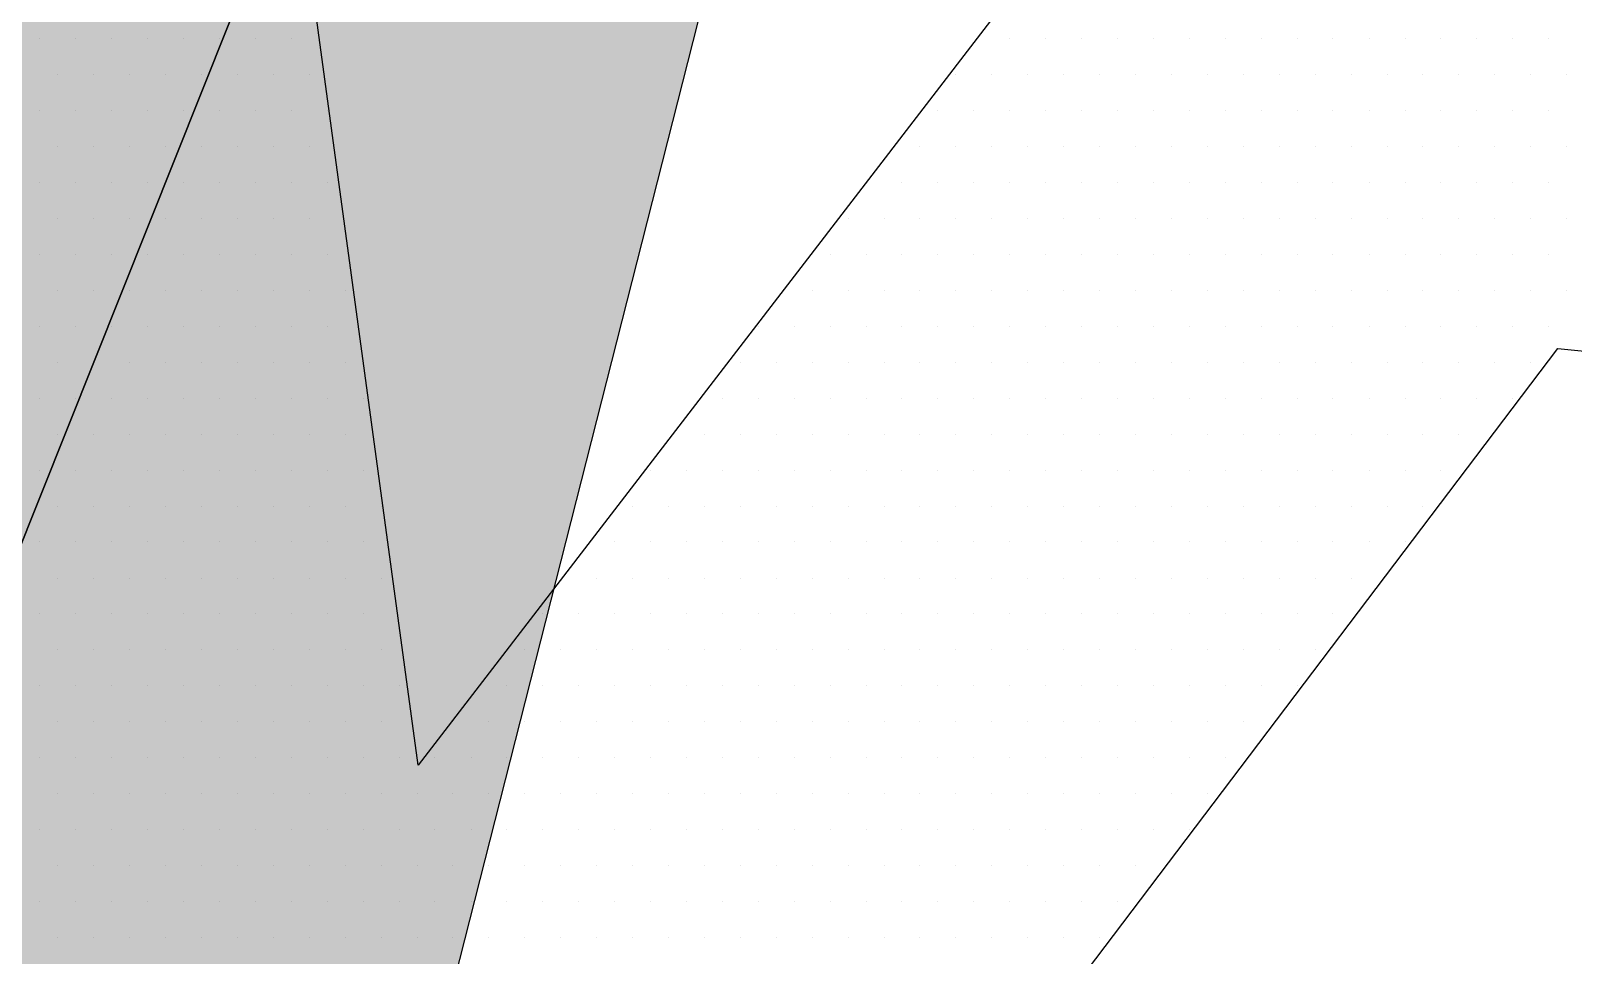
# Paper-space layout 'TOP_A1_00200_01-01-2017_MODELE' of a CAD drawing. Header units: millimetres. Extents: x -52 to 293, y -3 to 294.
# Drawn here: x 208.986 to 211.349, y 134.442 to 135.858 of the extents above; entities that cross this region are included whole.
import ezdxf

# ---------------------------------------------------------------- set-up
doc = ezdxf.new("R2010")
doc.units = ezdxf.units.MM
doc.header["$LTSCALE"] = 2
doc.linetypes.add('CACHEX2', pattern=[0.75, 0.5, -0.25])
for name, color, linetype in [('CALQUE_7', 4, 'Continuous'), ('CARTOUCHE', 7, 'Continuous'), ('rosace', 7, 'Continuous')]:
    doc.layers.add(name, color=color, linetype=linetype)

# ---------------------------------------------------------------- blocks, each defined once
blk = doc.blocks.new('A$C715108E3')
at = {"layer": 'CALQUE_7', "color": 131}
for p, q in [((-5.4335, -4.0654), (-5.4335, -4.0654)), ((-5.3417, -4.0654), (-5.3417, -4.0654)), ((-5.2498, -4.0654), (-5.2498, -4.0654)), ((-5.1584, -4.0654), (-5.1584, -4.0654)), ((-5.0665, -4.0654), (-5.0665, -4.0654)), ((-4.9745, -4.0654), (-4.9745, -4.0654)), ((-4.8829, -4.0654), (-4.8829, -4.0654)), ((-4.7912, -4.0654), (-4.7912, -4.0654)), ((-3.0425, -4.0654), (-3.0425, -4.0654)), ((-2.9566, -4.0654), (-2.9566, -4.0654)), ((-2.8646, -4.0654), (-2.8646, -4.0654)), ((-2.7733, -4.0654), (-2.7733, -4.0654)), ((-2.6815, -4.0654), (-2.6815, -4.0654)), ((-2.5895, -4.0654), (-2.5895, -4.0654)), ((-2.4975, -4.0654), (-2.4975, -4.0654)), ((-2.4062, -4.0654), (-2.4062, -4.0654)), ((-2.3142, -4.0654), (-2.3142, -4.0654)), ((-2.2223, -4.0654), (-2.2223, -4.0654)), ((-2.1313, -4.0654), (-2.1313, -4.0654)), ((-2.0391, -4.0654), (-2.0391, -4.0654)), ((-1.9472, -4.0654), (-1.9472, -4.0654)), ((-1.8558, -4.0654), (-1.8558, -4.0654)), ((-1.7639, -4.0654), (-1.7639, -4.0654)), ((-1.6721, -4.0654), (-1.6721, -4.0654)), ((-1.5806, -4.0654), (-1.5806, -4.0654)), ((-5.3874, -4.1578), (-5.3874, -4.1578)), ((-5.2959, -4.1578), (-5.2959, -4.1578)), ((-5.2041, -4.1578), (-5.2041, -4.1578)), ((-5.1121, -4.1578), (-5.1121, -4.1578)), ((-5.0208, -4.1578), (-5.0208, -4.1578)), ((-4.929, -4.1578), (-4.929, -4.1578)), ((-4.8369, -4.1578), (-4.8369, -4.1578)), ((-4.7453, -4.1578), (-4.7453, -4.1578)), ((-3.1126, -4.1578), (-3.1126, -4.1578)), ((-3.0942, -4.1578), (-3.0942, -4.1578)), ((-3.0024, -4.1578), (-3.0024, -4.1578)), ((-2.9109, -4.1578), (-2.9109, -4.1578)), ((-2.8191, -4.1578), (-2.8191, -4.1578)), ((-2.727, -4.1578), (-2.727, -4.1578)), ((-2.6358, -4.1578), (-2.6358, -4.1578)), ((-2.5438, -4.1578), (-2.5438, -4.1578)), ((-2.4517, -4.1578), (-2.4517, -4.1578)), ((-2.3599, -4.1578), (-2.3599, -4.1578)), ((-2.2684, -4.1578), (-2.2684, -4.1578)), ((-2.1766, -4.1578), (-2.1766, -4.1578)), ((-2.0848, -4.1578), (-2.0848, -4.1578)), ((-1.9933, -4.1578), (-1.9933, -4.1578)), ((-1.9015, -4.1578), (-1.9015, -4.1578)), ((-1.8097, -4.1578), (-1.8097, -4.1578)), ((-1.7182, -4.1578), (-1.7182, -4.1578)), ((-1.6264, -4.1578), (-1.6264, -4.1578)), ((-1.5345, -4.1578), (-1.5345, -4.1578)), ((-5.4335, -4.2494), (-5.4335, -4.2494)), ((-5.3417, -4.2494), (-5.3417, -4.2494)), ((-5.2498, -4.2494), (-5.2498, -4.2494)), ((-5.1584, -4.2494), (-5.1584, -4.2494)), ((-5.0665, -4.2494), (-5.0665, -4.2494)), ((-4.9745, -4.2494), (-4.9745, -4.2494)), ((-4.8829, -4.2494), (-4.8829, -4.2494)), ((-4.7912, -4.2494), (-4.7912, -4.2494)), ((-4.6992, -4.2494), (-4.6992, -4.2494)), ((-3.1832, -4.2494), (-3.1832, -4.2494)), ((-3.1399, -4.2494), (-3.1399, -4.2494)), ((-3.0485, -4.2494), (-3.0485, -4.2494)), ((-2.9566, -4.2494), (-2.9566, -4.2494)), ((-2.8646, -4.2494), (-2.8646, -4.2494)), ((-2.7733, -4.2494), (-2.7733, -4.2494)), ((-2.6815, -4.2494), (-2.6815, -4.2494)), ((-2.5895, -4.2494), (-2.5895, -4.2494)), ((-2.4975, -4.2494), (-2.4975, -4.2494)), ((-2.4062, -4.2494), (-2.4062, -4.2494)), ((-2.3142, -4.2494), (-2.3142, -4.2494)), ((-2.2223, -4.2494), (-2.2223, -4.2494)), ((-2.1313, -4.2494), (-2.1313, -4.2494)), ((-2.0391, -4.2494), (-2.0391, -4.2494)), ((-1.9472, -4.2494), (-1.9472, -4.2494)), ((-1.8558, -4.2494), (-1.8558, -4.2494)), ((-1.7639, -4.2494), (-1.7639, -4.2494)), ((-1.6721, -4.2494), (-1.6721, -4.2494)), ((-1.5806, -4.2494), (-1.5806, -4.2494)), ((-5.3874, -4.3407), (-5.3874, -4.3407)), ((-5.2959, -4.3407), (-5.2959, -4.3407)), ((-5.2041, -4.3407), (-5.2041, -4.3407)), ((-5.1121, -4.3407), (-5.1121, -4.3407)), ((-5.0208, -4.3407), (-5.0208, -4.3407)), ((-4.929, -4.3407), (-4.929, -4.3407)), ((-4.8369, -4.3407), (-4.8369, -4.3407)), ((-4.7453, -4.3407), (-4.7453, -4.3407)), ((-3.2541, -4.3407), (-3.2541, -4.3407)), ((-3.186, -4.3407), (-3.186, -4.3407)), ((-3.0942, -4.3407), (-3.0942, -4.3407)), ((-3.0024, -4.3407), (-3.0024, -4.3407)), ((-2.9109, -4.3407), (-2.9109, -4.3407)), ((-2.8191, -4.3407), (-2.8191, -4.3407)), ((-2.727, -4.3407), (-2.727, -4.3407)), ((-2.6358, -4.3407), (-2.6358, -4.3407)), ((-2.5438, -4.3407), (-2.5438, -4.3407)), ((-2.4517, -4.3407), (-2.4517, -4.3407)), ((-2.3599, -4.3407), (-2.3599, -4.3407)), ((-2.2684, -4.3407), (-2.2684, -4.3407)), ((-2.1766, -4.3407), (-2.1766, -4.3407)), ((-2.0848, -4.3407), (-2.0848, -4.3407)), ((-1.9933, -4.3407), (-1.9933, -4.3407)), ((-1.9015, -4.3407), (-1.9015, -4.3407)), ((-1.8097, -4.3407), (-1.8097, -4.3407)), ((-1.7182, -4.3407), (-1.7182, -4.3407)), ((-1.6264, -4.3407), (-1.6264, -4.3407)), ((-1.5345, -4.3407), (-1.5345, -4.3407)), ((-5.4335, -4.4331), (-5.4335, -4.4331)), ((-5.3417, -4.4331), (-5.3417, -4.4331)), ((-5.2498, -4.4331), (-5.2498, -4.4331)), ((-5.1584, -4.4331), (-5.1584, -4.4331)), ((-5.0665, -4.4331), (-5.0665, -4.4331)), ((-4.9745, -4.4331), (-4.9745, -4.4331)), ((-4.8829, -4.4331), (-4.8829, -4.4331)), ((-4.7912, -4.4331), (-4.7912, -4.4331)), ((-4.6992, -4.4331), (-4.6992, -4.4331)), ((-3.3243, -4.4331), (-3.3243, -4.4331)), ((-3.3236, -4.4331), (-3.3236, -4.4331)), ((-3.2318, -4.4331), (-3.2318, -4.4331)), ((-3.1399, -4.4331), (-3.1399, -4.4331)), ((-3.0485, -4.4331), (-3.0485, -4.4331)), ((-2.9566, -4.4331), (-2.9566, -4.4331)), ((-2.8646, -4.4331), (-2.8646, -4.4331)), ((-2.7733, -4.4331), (-2.7733, -4.4331)), ((-2.6815, -4.4331), (-2.6815, -4.4331)), ((-2.5895, -4.4331), (-2.5895, -4.4331)), ((-2.4975, -4.4331), (-2.4975, -4.4331)), ((-2.4062, -4.4331), (-2.4062, -4.4331)), ((-2.3142, -4.4331), (-2.3142, -4.4331)), ((-2.2223, -4.4331), (-2.2223, -4.4331)), ((-2.1313, -4.4331), (-2.1313, -4.4331)), ((-2.0391, -4.4331), (-2.0391, -4.4331)), ((-1.9472, -4.4331), (-1.9472, -4.4331)), ((-1.8558, -4.4331), (-1.8558, -4.4331)), ((-1.7639, -4.4331), (-1.7639, -4.4331)), ((-1.6721, -4.4331), (-1.6721, -4.4331)), ((-1.5806, -4.4331), (-1.5806, -4.4331)), ((-5.3874, -4.5245), (-5.3874, -4.5245)), ((-5.2959, -4.5245), (-5.2959, -4.5245)), ((-5.2041, -4.5245), (-5.2041, -4.5245)), ((-5.1121, -4.5245), (-5.1121, -4.5245)), ((-5.0208, -4.5245), (-5.0208, -4.5245)), ((-4.929, -4.5245), (-4.929, -4.5245)), ((-4.8369, -4.5245), (-4.8369, -4.5245)), ((-4.7453, -4.5245), (-4.7453, -4.5245)), ((-3.3948, -4.5245), (-3.3948, -4.5245)), ((-3.3693, -4.5245), (-3.3693, -4.5245)), ((-3.2775, -4.5245), (-3.2775, -4.5245)), ((-3.186, -4.5245), (-3.186, -4.5245)), ((-3.0942, -4.5245), (-3.0942, -4.5245)), ((-3.0024, -4.5245), (-3.0024, -4.5245)), ((-2.9109, -4.5245), (-2.9109, -4.5245)), ((-2.8191, -4.5245), (-2.8191, -4.5245)), ((-2.727, -4.5245), (-2.727, -4.5245)), ((-2.6358, -4.5245), (-2.6358, -4.5245)), ((-2.5438, -4.5245), (-2.5438, -4.5245)), ((-2.4517, -4.5245), (-2.4517, -4.5245)), ((-2.3599, -4.5245), (-2.3599, -4.5245)), ((-2.2684, -4.5245), (-2.2684, -4.5245)), ((-2.1766, -4.5245), (-2.1766, -4.5245)), ((-2.0848, -4.5245), (-2.0848, -4.5245)), ((-1.9933, -4.5245), (-1.9933, -4.5245)), ((-1.9015, -4.5245), (-1.9015, -4.5245)), ((-1.8097, -4.5245), (-1.8097, -4.5245)), ((-1.7182, -4.5245), (-1.7182, -4.5245)), ((-1.6264, -4.5245), (-1.6264, -4.5245)), ((-1.5345, -4.5245), (-1.5345, -4.5245)), ((-5.4335, -4.6156), (-5.4335, -4.6156)), ((-5.3417, -4.6156), (-5.3417, -4.6156)), ((-5.2498, -4.6156), (-5.2498, -4.6156)), ((-5.1584, -4.6156), (-5.1584, -4.6156)), ((-5.0665, -4.6156), (-5.0665, -4.6156)), ((-4.9745, -4.6156), (-4.9745, -4.6156)), ((-4.8829, -4.6156), (-4.8829, -4.6156)), ((-4.7912, -4.6156), (-4.7912, -4.6156)), ((-4.6992, -4.6156), (-4.6992, -4.6156)), ((-3.4656, -4.6156), (-3.4656, -4.6156)), ((-3.415, -4.6156), (-3.415, -4.6156)), ((-3.3236, -4.6156), (-3.3236, -4.6156)), ((-3.2318, -4.6156), (-3.2318, -4.6156)), ((-3.1399, -4.6156), (-3.1399, -4.6156)), ((-3.0485, -4.6156), (-3.0485, -4.6156)), ((-2.9566, -4.6156), (-2.9566, -4.6156)), ((-2.8646, -4.6156), (-2.8646, -4.6156)), ((-2.7733, -4.6156), (-2.7733, -4.6156)), ((-2.6815, -4.6156), (-2.6815, -4.6156)), ((-2.5895, -4.6156), (-2.5895, -4.6156)), ((-2.4975, -4.6156), (-2.4975, -4.6156)), ((-2.4062, -4.6156), (-2.4062, -4.6156)), ((-2.3142, -4.6156), (-2.3142, -4.6156)), ((-2.2223, -4.6156), (-2.2223, -4.6156)), ((-2.1313, -4.6156), (-2.1313, -4.6156)), ((-2.0391, -4.6156), (-2.0391, -4.6156)), ((-1.9472, -4.6156), (-1.9472, -4.6156)), ((-1.8558, -4.6156), (-1.8558, -4.6156)), ((-1.7639, -4.6156), (-1.7639, -4.6156)), ((-1.6721, -4.6156), (-1.6721, -4.6156)), ((-1.5806, -4.6156), (-1.5806, -4.6156)), ((-5.3874, -4.7082), (-5.3874, -4.7082)), ((-5.2959, -4.7082), (-5.2959, -4.7082)), ((-5.2041, -4.7082), (-5.2041, -4.7082)), ((-5.1121, -4.7082), (-5.1121, -4.7082)), ((-5.0208, -4.7082), (-5.0208, -4.7082)), ((-4.929, -4.7082), (-4.929, -4.7082)), ((-4.8369, -4.7082), (-4.8369, -4.7082)), ((-4.7453, -4.7082), (-4.7453, -4.7082)), ((-4.6537, -4.7082), (-4.6537, -4.7082)), ((-3.5357, -4.7082), (-3.5357, -4.7082)), ((-3.4611, -4.7082), (-3.4611, -4.7082)), ((-3.3693, -4.7082), (-3.3693, -4.7082)), ((-3.2775, -4.7082), (-3.2775, -4.7082)), ((-3.186, -4.7082), (-3.186, -4.7082)), ((-3.0942, -4.7082), (-3.0942, -4.7082)), ((-3.0024, -4.7082), (-3.0024, -4.7082)), ((-2.9109, -4.7082), (-2.9109, -4.7082)), ((-2.8191, -4.7082), (-2.8191, -4.7082)), ((-2.727, -4.7082), (-2.727, -4.7082)), ((-2.6358, -4.7082), (-2.6358, -4.7082)), ((-2.5438, -4.7082), (-2.5438, -4.7082)), ((-2.4517, -4.7082), (-2.4517, -4.7082)), ((-2.3599, -4.7082), (-2.3599, -4.7082)), ((-2.2684, -4.7082), (-2.2684, -4.7082)), ((-2.1766, -4.7082), (-2.1766, -4.7082)), ((-2.0848, -4.7082), (-2.0848, -4.7082)), ((-1.9933, -4.7082), (-1.9933, -4.7082)), ((-1.9015, -4.7082), (-1.9015, -4.7082)), ((-1.8097, -4.7082), (-1.8097, -4.7082)), ((-1.7182, -4.7082), (-1.7182, -4.7082)), ((-1.6264, -4.7082), (-1.6264, -4.7082)), ((-1.5345, -4.7082), (-1.5345, -4.7082)), ((-5.4335, -4.7997), (-5.4335, -4.7997)), ((-5.3417, -4.7997), (-5.3417, -4.7997)), ((-5.2498, -4.7997), (-5.2498, -4.7997)), ((-5.1584, -4.7997), (-5.1584, -4.7997)), ((-5.0665, -4.7997), (-5.0665, -4.7997)), ((-4.9745, -4.7997), (-4.9745, -4.7997)), ((-4.8829, -4.7997), (-4.8829, -4.7997)), ((-4.7912, -4.7997), (-4.7912, -4.7997)), ((-4.6992, -4.7997), (-4.6992, -4.7997)), ((-3.6064, -4.7997), (-3.6064, -4.7997)), ((-3.5987, -4.7997), (-3.5987, -4.7997)), ((-3.5069, -4.7997), (-3.5069, -4.7997)), ((-3.415, -4.7997), (-3.415, -4.7997)), ((-3.3236, -4.7997), (-3.3236, -4.7997)), ((-3.2318, -4.7997), (-3.2318, -4.7997)), ((-3.1399, -4.7997), (-3.1399, -4.7997)), ((-3.0485, -4.7997), (-3.0485, -4.7997)), ((-2.9566, -4.7997), (-2.9566, -4.7997)), ((-2.8646, -4.7997), (-2.8646, -4.7997)), ((-2.7733, -4.7997), (-2.7733, -4.7997)), ((-2.6815, -4.7997), (-2.6815, -4.7997)), ((-2.5895, -4.7997), (-2.5895, -4.7997)), ((-2.4975, -4.7997), (-2.4975, -4.7997)), ((-2.4062, -4.7997), (-2.4062, -4.7997)), ((-2.3142, -4.7997), (-2.3142, -4.7997)), ((-2.2223, -4.7997), (-2.2223, -4.7997)), ((-2.1313, -4.7997), (-2.1313, -4.7997)), ((-2.0391, -4.7997), (-2.0391, -4.7997)), ((-1.9472, -4.7997), (-1.9472, -4.7997)), ((-1.8558, -4.7997), (-1.8558, -4.7997)), ((-1.7639, -4.7997), (-1.7639, -4.7997)), ((-1.6721, -4.7997), (-1.6721, -4.7997)), ((-1.5806, -4.7997), (-1.5806, -4.7997)), ((-5.3874, -4.892), (-5.3874, -4.892)), ((-5.2959, -4.892), (-5.2959, -4.892)), ((-5.2041, -4.892), (-5.2041, -4.892)), ((-5.1121, -4.892), (-5.1121, -4.892)), ((-5.0208, -4.892), (-5.0208, -4.892)), ((-4.929, -4.892), (-4.929, -4.892)), ((-4.8369, -4.892), (-4.8369, -4.892)), ((-4.7453, -4.892), (-4.7453, -4.892)), ((-4.6537, -4.892), (-4.6537, -4.892)), ((-3.677, -4.892), (-3.677, -4.892)), ((-3.6444, -4.892), (-3.6444, -4.892)), ((-3.5526, -4.892), (-3.5526, -4.892)), ((-3.4611, -4.892), (-3.4611, -4.892)), ((-3.3693, -4.892), (-3.3693, -4.892)), ((-3.2775, -4.892), (-3.2775, -4.892)), ((-3.186, -4.892), (-3.186, -4.892)), ((-3.0942, -4.892), (-3.0942, -4.892)), ((-3.0024, -4.892), (-3.0024, -4.892)), ((-2.9109, -4.892), (-2.9109, -4.892)), ((-2.8191, -4.892), (-2.8191, -4.892)), ((-2.727, -4.892), (-2.727, -4.892)), ((-2.6358, -4.892), (-2.6358, -4.892)), ((-2.5438, -4.892), (-2.5438, -4.892)), ((-2.4517, -4.892), (-2.4517, -4.892)), ((-2.3599, -4.892), (-2.3599, -4.892)), ((-2.2684, -4.892), (-2.2684, -4.892)), ((-2.1766, -4.892), (-2.1766, -4.892)), ((-2.0848, -4.892), (-2.0848, -4.892)), ((-1.9933, -4.892), (-1.9933, -4.892)), ((-1.9015, -4.892), (-1.9015, -4.892)), ((-1.8097, -4.892), (-1.8097, -4.892)), ((-1.7182, -4.892), (-1.7182, -4.892)), ((-1.6264, -4.892), (-1.6264, -4.892)), ((-5.4335, -4.9833), (-5.4335, -4.9833)), ((-5.3417, -4.9833), (-5.3417, -4.9833)), ((-5.2498, -4.9833), (-5.2498, -4.9833)), ((-5.1584, -4.9833), (-5.1584, -4.9833)), ((-5.0665, -4.9833), (-5.0665, -4.9833)), ((-4.9745, -4.9833), (-4.9745, -4.9833)), ((-4.8829, -4.9833), (-4.8829, -4.9833)), ((-4.7912, -4.9833), (-4.7912, -4.9833)), ((-4.6992, -4.9833), (-4.6992, -4.9833)), ((-4.6076, -4.9833), (-4.6076, -4.9833)), ((-3.7471, -4.9833), (-3.7471, -4.9833)), ((-3.6909, -4.9833), (-3.6909, -4.9833)), ((-3.5987, -4.9833), (-3.5987, -4.9833)), ((-3.5069, -4.9833), (-3.5069, -4.9833)), ((-3.415, -4.9833), (-3.415, -4.9833)), ((-3.3236, -4.9833), (-3.3236, -4.9833)), ((-3.2318, -4.9833), (-3.2318, -4.9833)), ((-3.1399, -4.9833), (-3.1399, -4.9833)), ((-3.0485, -4.9833), (-3.0485, -4.9833)), ((-2.9566, -4.9833), (-2.9566, -4.9833)), ((-2.8646, -4.9833), (-2.8646, -4.9833)), ((-2.7733, -4.9833), (-2.7733, -4.9833)), ((-2.6815, -4.9833), (-2.6815, -4.9833)), ((-2.5895, -4.9833), (-2.5895, -4.9833)), ((-2.4975, -4.9833), (-2.4975, -4.9833)), ((-2.4062, -4.9833), (-2.4062, -4.9833)), ((-2.3142, -4.9833), (-2.3142, -4.9833)), ((-2.2223, -4.9833), (-2.2223, -4.9833)), ((-2.1313, -4.9833), (-2.1313, -4.9833)), ((-2.0391, -4.9833), (-2.0391, -4.9833)), ((-1.9472, -4.9833), (-1.9472, -4.9833)), ((-1.8558, -4.9833), (-1.8558, -4.9833)), ((-1.7639, -4.9833), (-1.7639, -4.9833)), ((-1.6721, -4.9833), (-1.6721, -4.9833)), ((-5.3874, -5.0748), (-5.3874, -5.0748)), ((-5.2959, -5.0748), (-5.2959, -5.0748)), ((-5.2041, -5.0748), (-5.2041, -5.0748)), ((-5.1121, -5.0748), (-5.1121, -5.0748)), ((-5.0208, -5.0748), (-5.0208, -5.0748)), ((-4.929, -5.0748), (-4.929, -5.0748)), ((-4.8369, -5.0748), (-4.8369, -5.0748)), ((-4.7453, -5.0748), (-4.7453, -5.0748)), ((-4.6537, -5.0748), (-4.6537, -5.0748)), ((-3.818, -5.0748), (-3.818, -5.0748)), ((-3.7363, -5.0748), (-3.7363, -5.0748)), ((-3.6444, -5.0748), (-3.6444, -5.0748)), ((-3.5526, -5.0748), (-3.5526, -5.0748)), ((-3.4611, -5.0748), (-3.4611, -5.0748)), ((-3.3693, -5.0748), (-3.3693, -5.0748)), ((-3.2775, -5.0748), (-3.2775, -5.0748)), ((-3.186, -5.0748), (-3.186, -5.0748)), ((-3.0942, -5.0748), (-3.0942, -5.0748)), ((-3.0024, -5.0748), (-3.0024, -5.0748)), ((-2.9109, -5.0748), (-2.9109, -5.0748)), ((-2.8191, -5.0748), (-2.8191, -5.0748)), ((-2.727, -5.0748), (-2.727, -5.0748)), ((-2.6358, -5.0748), (-2.6358, -5.0748)), ((-2.5438, -5.0748), (-2.5438, -5.0748)), ((-2.4517, -5.0748), (-2.4517, -5.0748)), ((-2.3599, -5.0748), (-2.3599, -5.0748)), ((-2.2684, -5.0748), (-2.2684, -5.0748)), ((-2.1766, -5.0748), (-2.1766, -5.0748)), ((-2.0848, -5.0748), (-2.0848, -5.0748)), ((-1.9933, -5.0748), (-1.9933, -5.0748)), ((-1.9015, -5.0748), (-1.9015, -5.0748)), ((-1.8097, -5.0748), (-1.8097, -5.0748)), ((-5.4335, -5.1674), (-5.4335, -5.1674)), ((-5.3417, -5.1674), (-5.3417, -5.1674)), ((-5.2498, -5.1674), (-5.2498, -5.1674)), ((-5.1584, -5.1674), (-5.1584, -5.1674)), ((-5.0665, -5.1674), (-5.0665, -5.1674)), ((-4.9745, -5.1674), (-4.9745, -5.1674)), ((-4.8829, -5.1674), (-4.8829, -5.1674)), ((-4.7912, -5.1674), (-4.7912, -5.1674)), ((-4.6992, -5.1674), (-4.6992, -5.1674)), ((-4.6076, -5.1674), (-4.6076, -5.1674)), ((-3.8884, -5.1674), (-3.8884, -5.1674)), ((-3.8738, -5.1674), (-3.8738, -5.1674)), ((-3.782, -5.1674), (-3.782, -5.1674)), ((-3.6909, -5.1674), (-3.6909, -5.1674)), ((-3.5987, -5.1674), (-3.5987, -5.1674)), ((-3.5069, -5.1674), (-3.5069, -5.1674)), ((-3.415, -5.1674), (-3.415, -5.1674)), ((-3.3236, -5.1674), (-3.3236, -5.1674)), ((-3.2318, -5.1674), (-3.2318, -5.1674)), ((-3.1399, -5.1674), (-3.1399, -5.1674)), ((-3.0485, -5.1674), (-3.0485, -5.1674)), ((-2.9566, -5.1674), (-2.9566, -5.1674)), ((-2.8646, -5.1674), (-2.8646, -5.1674)), ((-2.7733, -5.1674), (-2.7733, -5.1674)), ((-2.6815, -5.1674), (-2.6815, -5.1674)), ((-2.5895, -5.1674), (-2.5895, -5.1674)), ((-2.4975, -5.1674), (-2.4975, -5.1674)), ((-2.4062, -5.1674), (-2.4062, -5.1674)), ((-2.3142, -5.1674), (-2.3142, -5.1674)), ((-2.2223, -5.1674), (-2.2223, -5.1674)), ((-2.1313, -5.1674), (-2.1313, -5.1674)), ((-2.0391, -5.1674), (-2.0391, -5.1674)), ((-1.9472, -5.1674), (-1.9472, -5.1674)), ((-1.8558, -5.1674), (-1.8558, -5.1674)), ((-5.3874, -5.2586), (-5.3874, -5.2586)), ((-5.2959, -5.2586), (-5.2959, -5.2586)), ((-5.2041, -5.2586), (-5.2041, -5.2586)), ((-5.1121, -5.2586), (-5.1121, -5.2586)), ((-5.0208, -5.2586), (-5.0208, -5.2586)), ((-4.929, -5.2586), (-4.929, -5.2586)), ((-4.8369, -5.2586), (-4.8369, -5.2586)), ((-4.7453, -5.2586), (-4.7453, -5.2586)), ((-4.6537, -5.2586), (-4.6537, -5.2586)), ((-4.562, -5.2586), (-4.562, -5.2586)), ((-3.9587, -5.2586), (-3.9587, -5.2586)), ((-3.9196, -5.2586), (-3.9196, -5.2586)), ((-3.8281, -5.2586), (-3.8281, -5.2586)), ((-3.7363, -5.2586), (-3.7363, -5.2586)), ((-3.6444, -5.2586), (-3.6444, -5.2586)), ((-3.5526, -5.2586), (-3.5526, -5.2586)), ((-3.4611, -5.2586), (-3.4611, -5.2586)), ((-3.3693, -5.2586), (-3.3693, -5.2586)), ((-3.2775, -5.2586), (-3.2775, -5.2586)), ((-3.186, -5.2586), (-3.186, -5.2586)), ((-3.0942, -5.2586), (-3.0942, -5.2586)), ((-3.0024, -5.2586), (-3.0024, -5.2586)), ((-2.9109, -5.2586), (-2.9109, -5.2586)), ((-2.8191, -5.2586), (-2.8191, -5.2586)), ((-2.727, -5.2586), (-2.727, -5.2586)), ((-2.6358, -5.2586), (-2.6358, -5.2586)), ((-2.5438, -5.2586), (-2.5438, -5.2586)), ((-2.4517, -5.2586), (-2.4517, -5.2586)), ((-2.3599, -5.2586), (-2.3599, -5.2586)), ((-2.2684, -5.2586), (-2.2684, -5.2586)), ((-2.1766, -5.2586), (-2.1766, -5.2586)), ((-2.0848, -5.2586), (-2.0848, -5.2586)), ((-1.9933, -5.2586), (-1.9933, -5.2586)), ((-1.9015, -5.2586), (-1.9015, -5.2586)), ((-5.4335, -5.3499), (-5.4335, -5.3499)), ((-5.3417, -5.3499), (-5.3417, -5.3499)), ((-5.2498, -5.3499), (-5.2498, -5.3499)), ((-5.1584, -5.3499), (-5.1584, -5.3499)), ((-5.0665, -5.3499), (-5.0665, -5.3499)), ((-4.9745, -5.3499), (-4.9745, -5.3499)), ((-4.8829, -5.3499), (-4.8829, -5.3499)), ((-4.7912, -5.3499), (-4.7912, -5.3499)), ((-4.6992, -5.3499), (-4.6992, -5.3499)), ((-4.6076, -5.3499), (-4.6076, -5.3499)), ((-4.0296, -5.3499), (-4.0296, -5.3499)), ((-3.9659, -5.3499), (-3.9659, -5.3499)), ((-3.8738, -5.3499), (-3.8738, -5.3499)), ((-3.782, -5.3499), (-3.782, -5.3499)), ((-3.6909, -5.3499), (-3.6909, -5.3499)), ((-3.5987, -5.3499), (-3.5987, -5.3499)), ((-3.5069, -5.3499), (-3.5069, -5.3499)), ((-3.415, -5.3499), (-3.415, -5.3499)), ((-3.3236, -5.3499), (-3.3236, -5.3499)), ((-3.2318, -5.3499), (-3.2318, -5.3499)), ((-3.1399, -5.3499), (-3.1399, -5.3499)), ((-3.0485, -5.3499), (-3.0485, -5.3499)), ((-2.9566, -5.3499), (-2.9566, -5.3499)), ((-2.8646, -5.3499), (-2.8646, -5.3499)), ((-2.7733, -5.3499), (-2.7733, -5.3499)), ((-2.6815, -5.3499), (-2.6815, -5.3499)), ((-2.5895, -5.3499), (-2.5895, -5.3499)), ((-2.4975, -5.3499), (-2.4975, -5.3499)), ((-2.4062, -5.3499), (-2.4062, -5.3499)), ((-2.3142, -5.3499), (-2.3142, -5.3499)), ((-2.2223, -5.3499), (-2.2223, -5.3499)), ((-2.1313, -5.3499), (-2.1313, -5.3499)), ((-2.0391, -5.3499), (-2.0391, -5.3499)), ((-1.9472, -5.3499), (-1.9472, -5.3499)), ((-5.3874, -5.4423), (-5.3874, -5.4423)), ((-5.2959, -5.4423), (-5.2959, -5.4423)), ((-5.2041, -5.4423), (-5.2041, -5.4423)), ((-5.1121, -5.4423), (-5.1121, -5.4423)), ((-5.0208, -5.4423), (-5.0208, -5.4423)), ((-4.929, -5.4423), (-4.929, -5.4423)), ((-4.8369, -5.4423), (-4.8369, -5.4423)), ((-4.7453, -5.4423), (-4.7453, -5.4423)), ((-4.6537, -5.4423), (-4.6537, -5.4423)), ((-4.562, -5.4423), (-4.562, -5.4423)), ((-4.1002, -5.4423), (-4.1002, -5.4423)), ((-4.0114, -5.4423), (-4.0114, -5.4423)), ((-3.9196, -5.4423), (-3.9196, -5.4423)), ((-3.8281, -5.4423), (-3.8281, -5.4423)), ((-3.7363, -5.4423), (-3.7363, -5.4423)), ((-3.6444, -5.4423), (-3.6444, -5.4423)), ((-3.5526, -5.4423), (-3.5526, -5.4423)), ((-3.4611, -5.4423), (-3.4611, -5.4423)), ((-3.3693, -5.4423), (-3.3693, -5.4423)), ((-3.2775, -5.4423), (-3.2775, -5.4423)), ((-3.186, -5.4423), (-3.186, -5.4423)), ((-3.0942, -5.4423), (-3.0942, -5.4423)), ((-3.0024, -5.4423), (-3.0024, -5.4423)), ((-2.9109, -5.4423), (-2.9109, -5.4423)), ((-2.8191, -5.4423), (-2.8191, -5.4423)), ((-2.727, -5.4423), (-2.727, -5.4423)), ((-2.6358, -5.4423), (-2.6358, -5.4423)), ((-2.5438, -5.4423), (-2.5438, -5.4423)), ((-2.4517, -5.4423), (-2.4517, -5.4423)), ((-2.3599, -5.4423), (-2.3599, -5.4423)), ((-2.2684, -5.4423), (-2.2684, -5.4423)), ((-2.1766, -5.4423), (-2.1766, -5.4423)), ((-2.0848, -5.4423), (-2.0848, -5.4423)), ((-5.4335, -5.5339), (-5.4335, -5.5339)), ((-5.3417, -5.5339), (-5.3417, -5.5339)), ((-5.2498, -5.5339), (-5.2498, -5.5339)), ((-5.1584, -5.5339), (-5.1584, -5.5339)), ((-5.0665, -5.5339), (-5.0665, -5.5339)), ((-4.9745, -5.5339), (-4.9745, -5.5339)), ((-4.8829, -5.5339), (-4.8829, -5.5339)), ((-4.7912, -5.5339), (-4.7912, -5.5339)), ((-4.6992, -5.5339), (-4.6992, -5.5339)), ((-4.6076, -5.5339), (-4.6076, -5.5339)), ((-4.1703, -5.5339), (-4.1703, -5.5339)), ((-4.1491, -5.5339), (-4.1491, -5.5339)), ((-4.0571, -5.5339), (-4.0571, -5.5339)), ((-3.9659, -5.5339), (-3.9659, -5.5339)), ((-3.8738, -5.5339), (-3.8738, -5.5339)), ((-3.782, -5.5339), (-3.782, -5.5339)), ((-3.6909, -5.5339), (-3.6909, -5.5339)), ((-3.5987, -5.5339), (-3.5987, -5.5339)), ((-3.5069, -5.5339), (-3.5069, -5.5339)), ((-3.415, -5.5339), (-3.415, -5.5339)), ((-3.3236, -5.5339), (-3.3236, -5.5339)), ((-3.2318, -5.5339), (-3.2318, -5.5339)), ((-3.1399, -5.5339), (-3.1399, -5.5339)), ((-3.0485, -5.5339), (-3.0485, -5.5339)), ((-2.9566, -5.5339), (-2.9566, -5.5339)), ((-2.8646, -5.5339), (-2.8646, -5.5339)), ((-2.7733, -5.5339), (-2.7733, -5.5339)), ((-2.6815, -5.5339), (-2.6815, -5.5339)), ((-2.5895, -5.5339), (-2.5895, -5.5339)), ((-2.4975, -5.5339), (-2.4975, -5.5339)), ((-2.4062, -5.5339), (-2.4062, -5.5339)), ((-2.3142, -5.5339), (-2.3142, -5.5339)), ((-2.2223, -5.5339), (-2.2223, -5.5339)), ((-2.1313, -5.5339), (-2.1313, -5.5339)), ((-5.3874, -5.625), (-5.3874, -5.625)), ((-5.2959, -5.625), (-5.2959, -5.625)), ((-5.2041, -5.625), (-5.2041, -5.625)), ((-5.1121, -5.625), (-5.1121, -5.625)), ((-5.0208, -5.625), (-5.0208, -5.625)), ((-4.929, -5.625), (-4.929, -5.625)), ((-4.8369, -5.625), (-4.8369, -5.625)), ((-4.7453, -5.625), (-4.7453, -5.625)), ((-4.6537, -5.625), (-4.6537, -5.625)), ((-4.562, -5.625), (-4.562, -5.625)), ((-4.2412, -5.625), (-4.2412, -5.625)), ((-4.1947, -5.625), (-4.1947, -5.625)), ((-4.1034, -5.625), (-4.1034, -5.625)), ((-4.0114, -5.625), (-4.0114, -5.625)), ((-3.9196, -5.625), (-3.9196, -5.625)), ((-3.8281, -5.625), (-3.8281, -5.625)), ((-3.7363, -5.625), (-3.7363, -5.625)), ((-3.6444, -5.625), (-3.6444, -5.625)), ((-3.5526, -5.625), (-3.5526, -5.625)), ((-3.4611, -5.625), (-3.4611, -5.625)), ((-3.3693, -5.625), (-3.3693, -5.625)), ((-3.2775, -5.625), (-3.2775, -5.625)), ((-3.186, -5.625), (-3.186, -5.625)), ((-3.0942, -5.625), (-3.0942, -5.625)), ((-3.0024, -5.625), (-3.0024, -5.625)), ((-2.9109, -5.625), (-2.9109, -5.625)), ((-2.8191, -5.625), (-2.8191, -5.625)), ((-2.727, -5.625), (-2.727, -5.625)), ((-2.6358, -5.625), (-2.6358, -5.625)), ((-2.5438, -5.625), (-2.5438, -5.625)), ((-2.4517, -5.625), (-2.4517, -5.625)), ((-2.3599, -5.625), (-2.3599, -5.625)), ((-2.2684, -5.625), (-2.2684, -5.625)), ((-2.1766, -5.625), (-2.1766, -5.625)), ((-5.4335, -5.7174), (-5.4335, -5.7174)), ((-5.3417, -5.7174), (-5.3417, -5.7174)), ((-5.2498, -5.7174), (-5.2498, -5.7174)), ((-5.1584, -5.7174), (-5.1584, -5.7174)), ((-5.0665, -5.7174), (-5.0665, -5.7174)), ((-4.9745, -5.7174), (-4.9745, -5.7174)), ((-4.8829, -5.7174), (-4.8829, -5.7174)), ((-4.7912, -5.7174), (-4.7912, -5.7174)), ((-4.6992, -5.7174), (-4.6992, -5.7174)), ((-4.6076, -5.7174), (-4.6076, -5.7174)), ((-4.5159, -5.7174), (-4.5159, -5.7174)), ((-4.3116, -5.7174), (-4.3116, -5.7174)), ((-4.2412, -5.7174), (-4.2412, -5.7174)), ((-4.1491, -5.7174), (-4.1491, -5.7174)), ((-4.0571, -5.7174), (-4.0571, -5.7174)), ((-3.9659, -5.7174), (-3.9659, -5.7174)), ((-3.8738, -5.7174), (-3.8738, -5.7174)), ((-3.782, -5.7174), (-3.782, -5.7174)), ((-3.6909, -5.7174), (-3.6909, -5.7174)), ((-3.5987, -5.7174), (-3.5987, -5.7174)), ((-3.5069, -5.7174), (-3.5069, -5.7174)), ((-3.415, -5.7174), (-3.415, -5.7174)), ((-3.3236, -5.7174), (-3.3236, -5.7174)), ((-3.2318, -5.7174), (-3.2318, -5.7174)), ((-3.1399, -5.7174), (-3.1399, -5.7174)), ((-3.0485, -5.7174), (-3.0485, -5.7174)), ((-2.9566, -5.7174), (-2.9566, -5.7174)), ((-2.8646, -5.7174), (-2.8646, -5.7174)), ((-2.7733, -5.7174), (-2.7733, -5.7174)), ((-2.6815, -5.7174), (-2.6815, -5.7174)), ((-2.5895, -5.7174), (-2.5895, -5.7174)), ((-2.4975, -5.7174), (-2.4975, -5.7174)), ((-2.4062, -5.7174), (-2.4062, -5.7174)), ((-2.3142, -5.7174), (-2.3142, -5.7174)), ((-2.2223, -5.7174), (-2.2223, -5.7174)), ((-5.3874, -5.8091), (-5.3874, -5.8091)), ((-5.2959, -5.8091), (-5.2959, -5.8091)), ((-5.2041, -5.8091), (-5.2041, -5.8091)), ((-5.1121, -5.8091), (-5.1121, -5.8091)), ((-5.0208, -5.8091), (-5.0208, -5.8091)), ((-4.929, -5.8091), (-4.929, -5.8091)), ((-4.8369, -5.8091), (-4.8369, -5.8091)), ((-4.7453, -5.8091), (-4.7453, -5.8091)), ((-4.6537, -5.8091), (-4.6537, -5.8091)), ((-4.562, -5.8091), (-4.562, -5.8091)), ((-4.3819, -5.8091), (-4.3819, -5.8091)), ((-4.3787, -5.8091), (-4.3787, -5.8091)), ((-4.2867, -5.8091), (-4.2867, -5.8091)), ((-4.1947, -5.8091), (-4.1947, -5.8091)), ((-4.1034, -5.8091), (-4.1034, -5.8091)), ((-4.0114, -5.8091), (-4.0114, -5.8091)), ((-3.9196, -5.8091), (-3.9196, -5.8091)), ((-3.8281, -5.8091), (-3.8281, -5.8091)), ((-3.7363, -5.8091), (-3.7363, -5.8091)), ((-3.6444, -5.8091), (-3.6444, -5.8091)), ((-3.5526, -5.8091), (-3.5526, -5.8091)), ((-3.4611, -5.8091), (-3.4611, -5.8091)), ((-3.3693, -5.8091), (-3.3693, -5.8091)), ((-3.2775, -5.8091), (-3.2775, -5.8091)), ((-3.186, -5.8091), (-3.186, -5.8091)), ((-3.0942, -5.8091), (-3.0942, -5.8091)), ((-3.0024, -5.8091), (-3.0024, -5.8091)), ((-2.9109, -5.8091), (-2.9109, -5.8091)), ((-2.8191, -5.8091), (-2.8191, -5.8091)), ((-2.727, -5.8091), (-2.727, -5.8091)), ((-2.6358, -5.8091), (-2.6358, -5.8091)), ((-2.5438, -5.8091), (-2.5438, -5.8091)), ((-2.4517, -5.8091), (-2.4517, -5.8091)), ((-2.3599, -5.8091), (-2.3599, -5.8091)), ((-5.4335, -5.9003), (-5.4335, -5.9003)), ((-5.3417, -5.9003), (-5.3417, -5.9003)), ((-5.2498, -5.9003), (-5.2498, -5.9003)), ((-5.1584, -5.9003), (-5.1584, -5.9003)), ((-5.0665, -5.9003), (-5.0665, -5.9003)), ((-4.9745, -5.9003), (-4.9745, -5.9003)), ((-4.8829, -5.9003), (-4.8829, -5.9003)), ((-4.7912, -5.9003), (-4.7912, -5.9003)), ((-4.6992, -5.9003), (-4.6992, -5.9003)), ((-4.6076, -5.9003), (-4.6076, -5.9003)), ((-4.5159, -5.9003), (-4.5159, -5.9003)), ((-4.4526, -5.9003), (-4.4526, -5.9003)), ((-4.4243, -5.9003), (-4.4243, -5.9003)), ((-4.3322, -5.9003), (-4.3322, -5.9003)), ((-4.2412, -5.9003), (-4.2412, -5.9003)), ((-4.1491, -5.9003), (-4.1491, -5.9003)), ((-4.0571, -5.9003), (-4.0571, -5.9003)), ((-3.9659, -5.9003), (-3.9659, -5.9003)), ((-3.8738, -5.9003), (-3.8738, -5.9003)), ((-3.782, -5.9003), (-3.782, -5.9003)), ((-3.6909, -5.9003), (-3.6909, -5.9003)), ((-3.5987, -5.9003), (-3.5987, -5.9003)), ((-3.5069, -5.9003), (-3.5069, -5.9003)), ((-3.415, -5.9003), (-3.415, -5.9003)), ((-3.3236, -5.9003), (-3.3236, -5.9003)), ((-3.2318, -5.9003), (-3.2318, -5.9003)), ((-3.1399, -5.9003), (-3.1399, -5.9003)), ((-3.0485, -5.9003), (-3.0485, -5.9003)), ((-2.9566, -5.9003), (-2.9566, -5.9003)), ((-2.8646, -5.9003), (-2.8646, -5.9003)), ((-2.7733, -5.9003), (-2.7733, -5.9003)), ((-2.6815, -5.9003), (-2.6815, -5.9003)), ((-2.5895, -5.9003), (-2.5895, -5.9003)), ((-2.4975, -5.9003), (-2.4975, -5.9003)), ((-2.4062, -5.9003), (-2.4062, -5.9003)), ((-5.3874, -5.9927), (-5.3874, -5.9927)), ((-5.2959, -5.9927), (-5.2959, -5.9927)), ((-5.2041, -5.9927), (-5.2041, -5.9927)), ((-5.1121, -5.9927), (-5.1121, -5.9927)), ((-5.0208, -5.9927), (-5.0208, -5.9927)), ((-4.929, -5.9927), (-4.929, -5.9927)), ((-4.8369, -5.9927), (-4.8369, -5.9927)), ((-4.7453, -5.9927), (-4.7453, -5.9927)), ((-4.6537, -5.9927), (-4.6537, -5.9927)), ((-4.562, -5.9927), (-4.562, -5.9927)), ((-4.47, -5.9927), (-4.47, -5.9927)), ((-4.3787, -5.9927), (-4.3787, -5.9927)), ((-4.2867, -5.9927), (-4.2867, -5.9927)), ((-4.1947, -5.9927), (-4.1947, -5.9927)), ((-4.1034, -5.9927), (-4.1034, -5.9927)), ((-4.0114, -5.9927), (-4.0114, -5.9927)), ((-3.9196, -5.9927), (-3.9196, -5.9927)), ((-3.8281, -5.9927), (-3.8281, -5.9927)), ((-3.7363, -5.9927), (-3.7363, -5.9927)), ((-3.6444, -5.9927), (-3.6444, -5.9927)), ((-3.5526, -5.9927), (-3.5526, -5.9927)), ((-3.4611, -5.9927), (-3.4611, -5.9927)), ((-3.3693, -5.9927), (-3.3693, -5.9927)), ((-3.2775, -5.9927), (-3.2775, -5.9927)), ((-3.186, -5.9927), (-3.186, -5.9927)), ((-3.0942, -5.9927), (-3.0942, -5.9927)), ((-3.0024, -5.9927), (-3.0024, -5.9927)), ((-2.9109, -5.9927), (-2.9109, -5.9927)), ((-2.8191, -5.9927), (-2.8191, -5.9927)), ((-2.727, -5.9927), (-2.727, -5.9927)), ((-2.6358, -5.9927), (-2.6358, -5.9927)), ((-2.5438, -5.9927), (-2.5438, -5.9927)), ((-2.4517, -5.9927), (-2.4517, -5.9927)), ((-5.4335, -6.0842), (-5.4335, -6.0842)), ((-5.3417, -6.0842), (-5.3417, -6.0842)), ((-5.2498, -6.0842), (-5.2498, -6.0842)), ((-5.1584, -6.0842), (-5.1584, -6.0842)), ((-5.0665, -6.0842), (-5.0665, -6.0842)), ((-4.9745, -6.0842), (-4.9745, -6.0842)), ((-4.8829, -6.0842), (-4.8829, -6.0842)), ((-4.7912, -6.0842), (-4.7912, -6.0842)), ((-4.6992, -6.0842), (-4.6992, -6.0842)), ((-4.6076, -6.0842), (-4.6076, -6.0842)), ((-4.5159, -6.0842), (-4.5159, -6.0842)), ((-4.4243, -6.0842), (-4.4243, -6.0842)), ((-4.3322, -6.0842), (-4.3322, -6.0842)), ((-4.2412, -6.0842), (-4.2412, -6.0842)), ((-4.1491, -6.0842), (-4.1491, -6.0842)), ((-4.0571, -6.0842), (-4.0571, -6.0842)), ((-3.9659, -6.0842), (-3.9659, -6.0842)), ((-3.8738, -6.0842), (-3.8738, -6.0842)), ((-3.782, -6.0842), (-3.782, -6.0842)), ((-3.6909, -6.0842), (-3.6909, -6.0842)), ((-3.5987, -6.0842), (-3.5987, -6.0842)), ((-3.5069, -6.0842), (-3.5069, -6.0842)), ((-3.415, -6.0842), (-3.415, -6.0842)), ((-3.3236, -6.0842), (-3.3236, -6.0842)), ((-3.2318, -6.0842), (-3.2318, -6.0842)), ((-3.1399, -6.0842), (-3.1399, -6.0842)), ((-3.0485, -6.0842), (-3.0485, -6.0842)), ((-2.9566, -6.0842), (-2.9566, -6.0842)), ((-2.8646, -6.0842), (-2.8646, -6.0842)), ((-2.7733, -6.0842), (-2.7733, -6.0842)), ((-2.6815, -6.0842), (-2.6815, -6.0842)), ((-2.5895, -6.0842), (-2.5895, -6.0842)), ((-2.4975, -6.0842), (-2.4975, -6.0842)), ((-5.3874, -6.1753), (-5.3874, -6.1753)), ((-5.2959, -6.1753), (-5.2959, -6.1753)), ((-5.2041, -6.1753), (-5.2041, -6.1753)), ((-5.1121, -6.1753), (-5.1121, -6.1753)), ((-5.0208, -6.1753), (-5.0208, -6.1753)), ((-4.929, -6.1753), (-4.929, -6.1753)), ((-4.8369, -6.1753), (-4.8369, -6.1753)), ((-4.7453, -6.1753), (-4.7453, -6.1753)), ((-4.6537, -6.1753), (-4.6537, -6.1753)), ((-4.562, -6.1753), (-4.562, -6.1753)), ((-4.47, -6.1753), (-4.47, -6.1753)), ((-4.3787, -6.1753), (-4.3787, -6.1753)), ((-4.2867, -6.1753), (-4.2867, -6.1753)), ((-4.1947, -6.1753), (-4.1947, -6.1753)), ((-4.1034, -6.1753), (-4.1034, -6.1753)), ((-4.0114, -6.1753), (-4.0114, -6.1753)), ((-3.9196, -6.1753), (-3.9196, -6.1753)), ((-3.8281, -6.1753), (-3.8281, -6.1753)), ((-3.7363, -6.1753), (-3.7363, -6.1753)), ((-3.6444, -6.1753), (-3.6444, -6.1753)), ((-3.5526, -6.1753), (-3.5526, -6.1753)), ((-3.4611, -6.1753), (-3.4611, -6.1753)), ((-3.3693, -6.1753), (-3.3693, -6.1753)), ((-3.2775, -6.1753), (-3.2775, -6.1753)), ((-3.186, -6.1753), (-3.186, -6.1753)), ((-3.0942, -6.1753), (-3.0942, -6.1753)), ((-3.0024, -6.1753), (-3.0024, -6.1753)), ((-2.9109, -6.1753), (-2.9109, -6.1753)), ((-2.8191, -6.1753), (-2.8191, -6.1753)), ((-2.727, -6.1753), (-2.727, -6.1753)), ((-2.6358, -6.1753), (-2.6358, -6.1753)), ((-5.4335, -6.2678), (-5.4335, -6.2678)), ((-5.3417, -6.2678), (-5.3417, -6.2678)), ((-5.2498, -6.2678), (-5.2498, -6.2678)), ((-5.1584, -6.2678), (-5.1584, -6.2678)), ((-5.0665, -6.2678), (-5.0665, -6.2678)), ((-4.9745, -6.2678), (-4.9745, -6.2678)), ((-4.8829, -6.2678), (-4.8829, -6.2678)), ((-4.7912, -6.2678), (-4.7912, -6.2678)), ((-4.6992, -6.2678), (-4.6992, -6.2678)), ((-4.6076, -6.2678), (-4.6076, -6.2678)), ((-4.5159, -6.2678), (-4.5159, -6.2678)), ((-4.4243, -6.2678), (-4.4243, -6.2678)), ((-4.3322, -6.2678), (-4.3322, -6.2678)), ((-4.2412, -6.2678), (-4.2412, -6.2678)), ((-4.1491, -6.2678), (-4.1491, -6.2678)), ((-4.0571, -6.2678), (-4.0571, -6.2678)), ((-3.9659, -6.2678), (-3.9659, -6.2678)), ((-3.8738, -6.2678), (-3.8738, -6.2678)), ((-3.782, -6.2678), (-3.782, -6.2678)), ((-3.6909, -6.2678), (-3.6909, -6.2678)), ((-3.5987, -6.2678), (-3.5987, -6.2678)), ((-3.5069, -6.2678), (-3.5069, -6.2678)), ((-3.415, -6.2678), (-3.415, -6.2678)), ((-3.3236, -6.2678), (-3.3236, -6.2678)), ((-3.2318, -6.2678), (-3.2318, -6.2678)), ((-3.1399, -6.2678), (-3.1399, -6.2678)), ((-3.0485, -6.2678), (-3.0485, -6.2678)), ((-2.9566, -6.2678), (-2.9566, -6.2678)), ((-2.8646, -6.2678), (-2.8646, -6.2678)), ((-2.7733, -6.2678), (-2.7733, -6.2678)), ((-2.6815, -6.2678), (-2.6815, -6.2678)), ((-5.3874, -6.3593), (-5.3874, -6.3593)), ((-5.2959, -6.3593), (-5.2959, -6.3593)), ((-5.2041, -6.3593), (-5.2041, -6.3593)), ((-5.1121, -6.3593), (-5.1121, -6.3593)), ((-5.0208, -6.3593), (-5.0208, -6.3593)), ((-4.929, -6.3593), (-4.929, -6.3593)), ((-4.8369, -6.3593), (-4.8369, -6.3593)), ((-4.7453, -6.3593), (-4.7453, -6.3593)), ((-4.6537, -6.3593), (-4.6537, -6.3593)), ((-4.562, -6.3593), (-4.562, -6.3593)), ((-4.47, -6.3593), (-4.47, -6.3593)), ((-4.3787, -6.3593), (-4.3787, -6.3593)), ((-4.2867, -6.3593), (-4.2867, -6.3593)), ((-4.1947, -6.3593), (-4.1947, -6.3593)), ((-4.1034, -6.3593), (-4.1034, -6.3593)), ((-4.0114, -6.3593), (-4.0114, -6.3593)), ((-3.9196, -6.3593), (-3.9196, -6.3593)), ((-3.8281, -6.3593), (-3.8281, -6.3593)), ((-3.7363, -6.3593), (-3.7363, -6.3593)), ((-3.6444, -6.3593), (-3.6444, -6.3593)), ((-3.5526, -6.3593), (-3.5526, -6.3593)), ((-3.4611, -6.3593), (-3.4611, -6.3593)), ((-3.3693, -6.3593), (-3.3693, -6.3593)), ((-3.2775, -6.3593), (-3.2775, -6.3593)), ((-3.186, -6.3593), (-3.186, -6.3593)), ((-3.0942, -6.3593), (-3.0942, -6.3593)), ((-3.0024, -6.3593), (-3.0024, -6.3593)), ((-2.9109, -6.3593), (-2.9109, -6.3593)), ((-2.8191, -6.3593), (-2.8191, -6.3593)), ((-2.727, -6.3593), (-2.727, -6.3593))]:
    blk.add_line(p, q, dxfattribs=at)
for points in [[(-1.379, -8.0709), (-3.7783, -7.7906), (-1.5572, -4.8561), (4.8497, -5.4935)], [(-2.8588, -3.8274), (-4.4672, -5.9198), (-4.8244, -3.2921)]]:
    blk.add_lwpolyline(points, dxfattribs=at)
blk = doc.blocks.new('A$C581E6685')
at = {"layer": 'rosace'}
for color, points in [(32, [(-39.8519, 24.2064), (-40.7961, 26.4077), (-33.3292, 40.5507)]), (40, [(-39.8519, 24.2064), (-33.3292, 40.5507), (-37.1498, 25.5201)])]:
    blk.add_hatch(color=color, dxfattribs=at).paths.add_polyline_path(points)
at = {"layer": 'rosace', "color": 32}
blk.add_lwpolyline([(-39.8519, 24.2064), (-40.7961, 26.4077), (-33.3292, 40.5507)], close=True, dxfattribs=at)
at = {"layer": 'rosace', "color": 40}
blk.add_lwpolyline([(-39.8519, 24.2064), (-33.3292, 40.5507), (-37.1498, 25.5201)], close=True, dxfattribs=at)
at = {"layer": 'rosace', "color": 32, "linetype": 'CACHEX2', "ltscale": 1.5}
blk.add_ellipse((-38.0538, 23.8138), major_axis=(-19.0311, -3.534), ratio=0.590567, dxfattribs=at)
at = {"layer": 'rosace', "color": 32}
blk.add_ellipse((-37.6144, 23.8499), major_axis=(-13.5768, -4.2839), ratio=0.791971, dxfattribs=at)
at = {"layer": 'CARTOUCHE'}
blk.add_blockref('A$C715108E3', (-31.6739, 36.3189), dxfattribs=at)

psp = doc.layouts.new('TOP_A1_00200_01-01-2017_MODELE')

# ---------------------------------------------------------------- linework, layer by layer
at = {"layer": 'CARTOUCHE'}
psp.add_rational_spline([(193.9931, 140.7359), (193.9931, 129.8447), (193.9931, 118.9535), (193.9931, 115.1135), (197.8331, 115.1135), (243.3724, 115.1135), (288.9116, 115.1135), (292.7516, 115.1135), (292.7516, 118.9535), (292.7516, 129.8447), (292.7516, 140.7359), (292.7516, 144.5759), (288.9116, 144.5759), (243.3724, 144.5759), (197.8331, 144.5759), (193.9931, 144.5759), (193.9931, 140.7359)], [1, 1, 1, 0.707106781187, 1, 1, 1, 0.707106781187, 1, 1, 1, 0.707106781187, 1, 1, 1, 0.707106781187, 1], degree=2, knots=[0, 0, 0, 1, 1, 2.570796, 2.570796, 3.570796, 3.570796, 5.141593, 5.141593, 6.141593, 6.141593, 7.712389, 7.712389, 8.712389, 8.712389, 10.283185, 10.283185, 10.283185], dxfattribs=at)

# ---------------------------------------------------------------- block references
at = {"layer": 'CARTOUCHE', "xscale": 0.6, "yscale": 0.6, "zscale": 0.6}
psp.add_blockref('A$C581E6685', (231.2638, 116.4941), dxfattribs=at)

doc.saveas('drawing.dxf')
